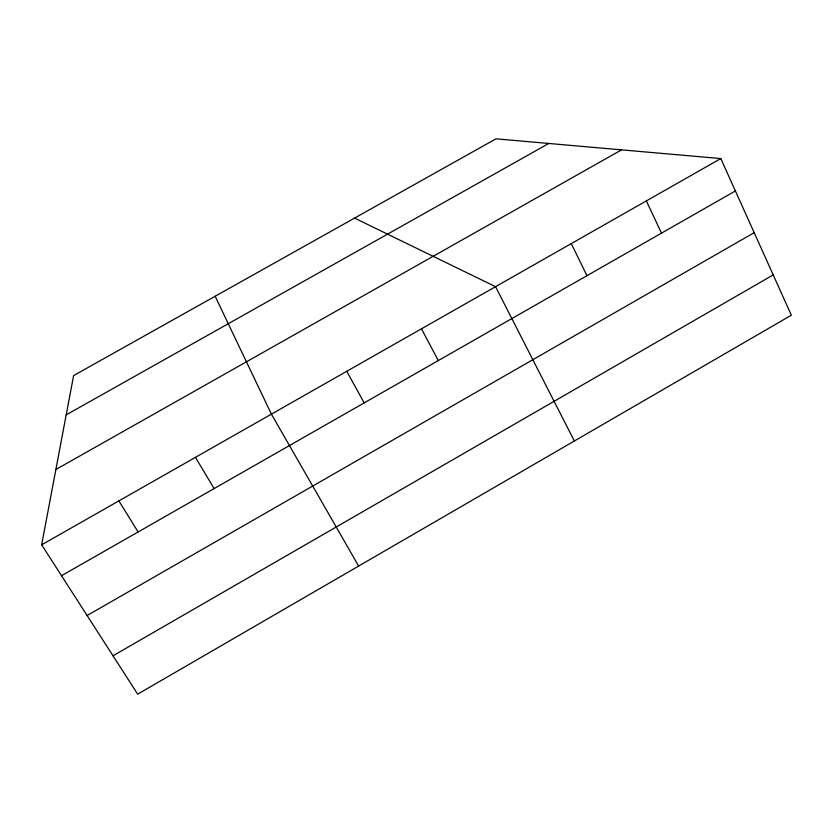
<?xml version="1.0" encoding="UTF-8"?>
<svg xmlns="http://www.w3.org/2000/svg" width="833" height="833" viewBox="0 0 833 833"><rect width="100%" height="100%" fill="white"/><g stroke="black" fill="none" stroke-linecap="round" stroke-linejoin="round"><path stroke-width="1.25" d="M41.65 544.813L73.606 375.589L495.989 138.83L720.805 158.572L791.35 315.197L137.674 694.17L41.65 544.813L720.805 158.572M112.996 655.79L773.211 274.911M87.111 615.525L754.177 232.678M61.517 575.707L735.393 190.944M55.873 469.5L621.543 149.857M66.182 414.886L548.78 143.463M354.556 218.1L495.552 286.677L574.364 441.001M118.88 500.893L138.122 531.975M195.463 457.338L214.102 488.586M358.638 566.065L271.412 414.147L215.153 296.246M346.736 371.31L364.188 402.891M421.446 328.816L438.314 360.564M571.261 243.621L586.973 275.681M646.346 200.92L661.496 233.136"/></g></svg>
